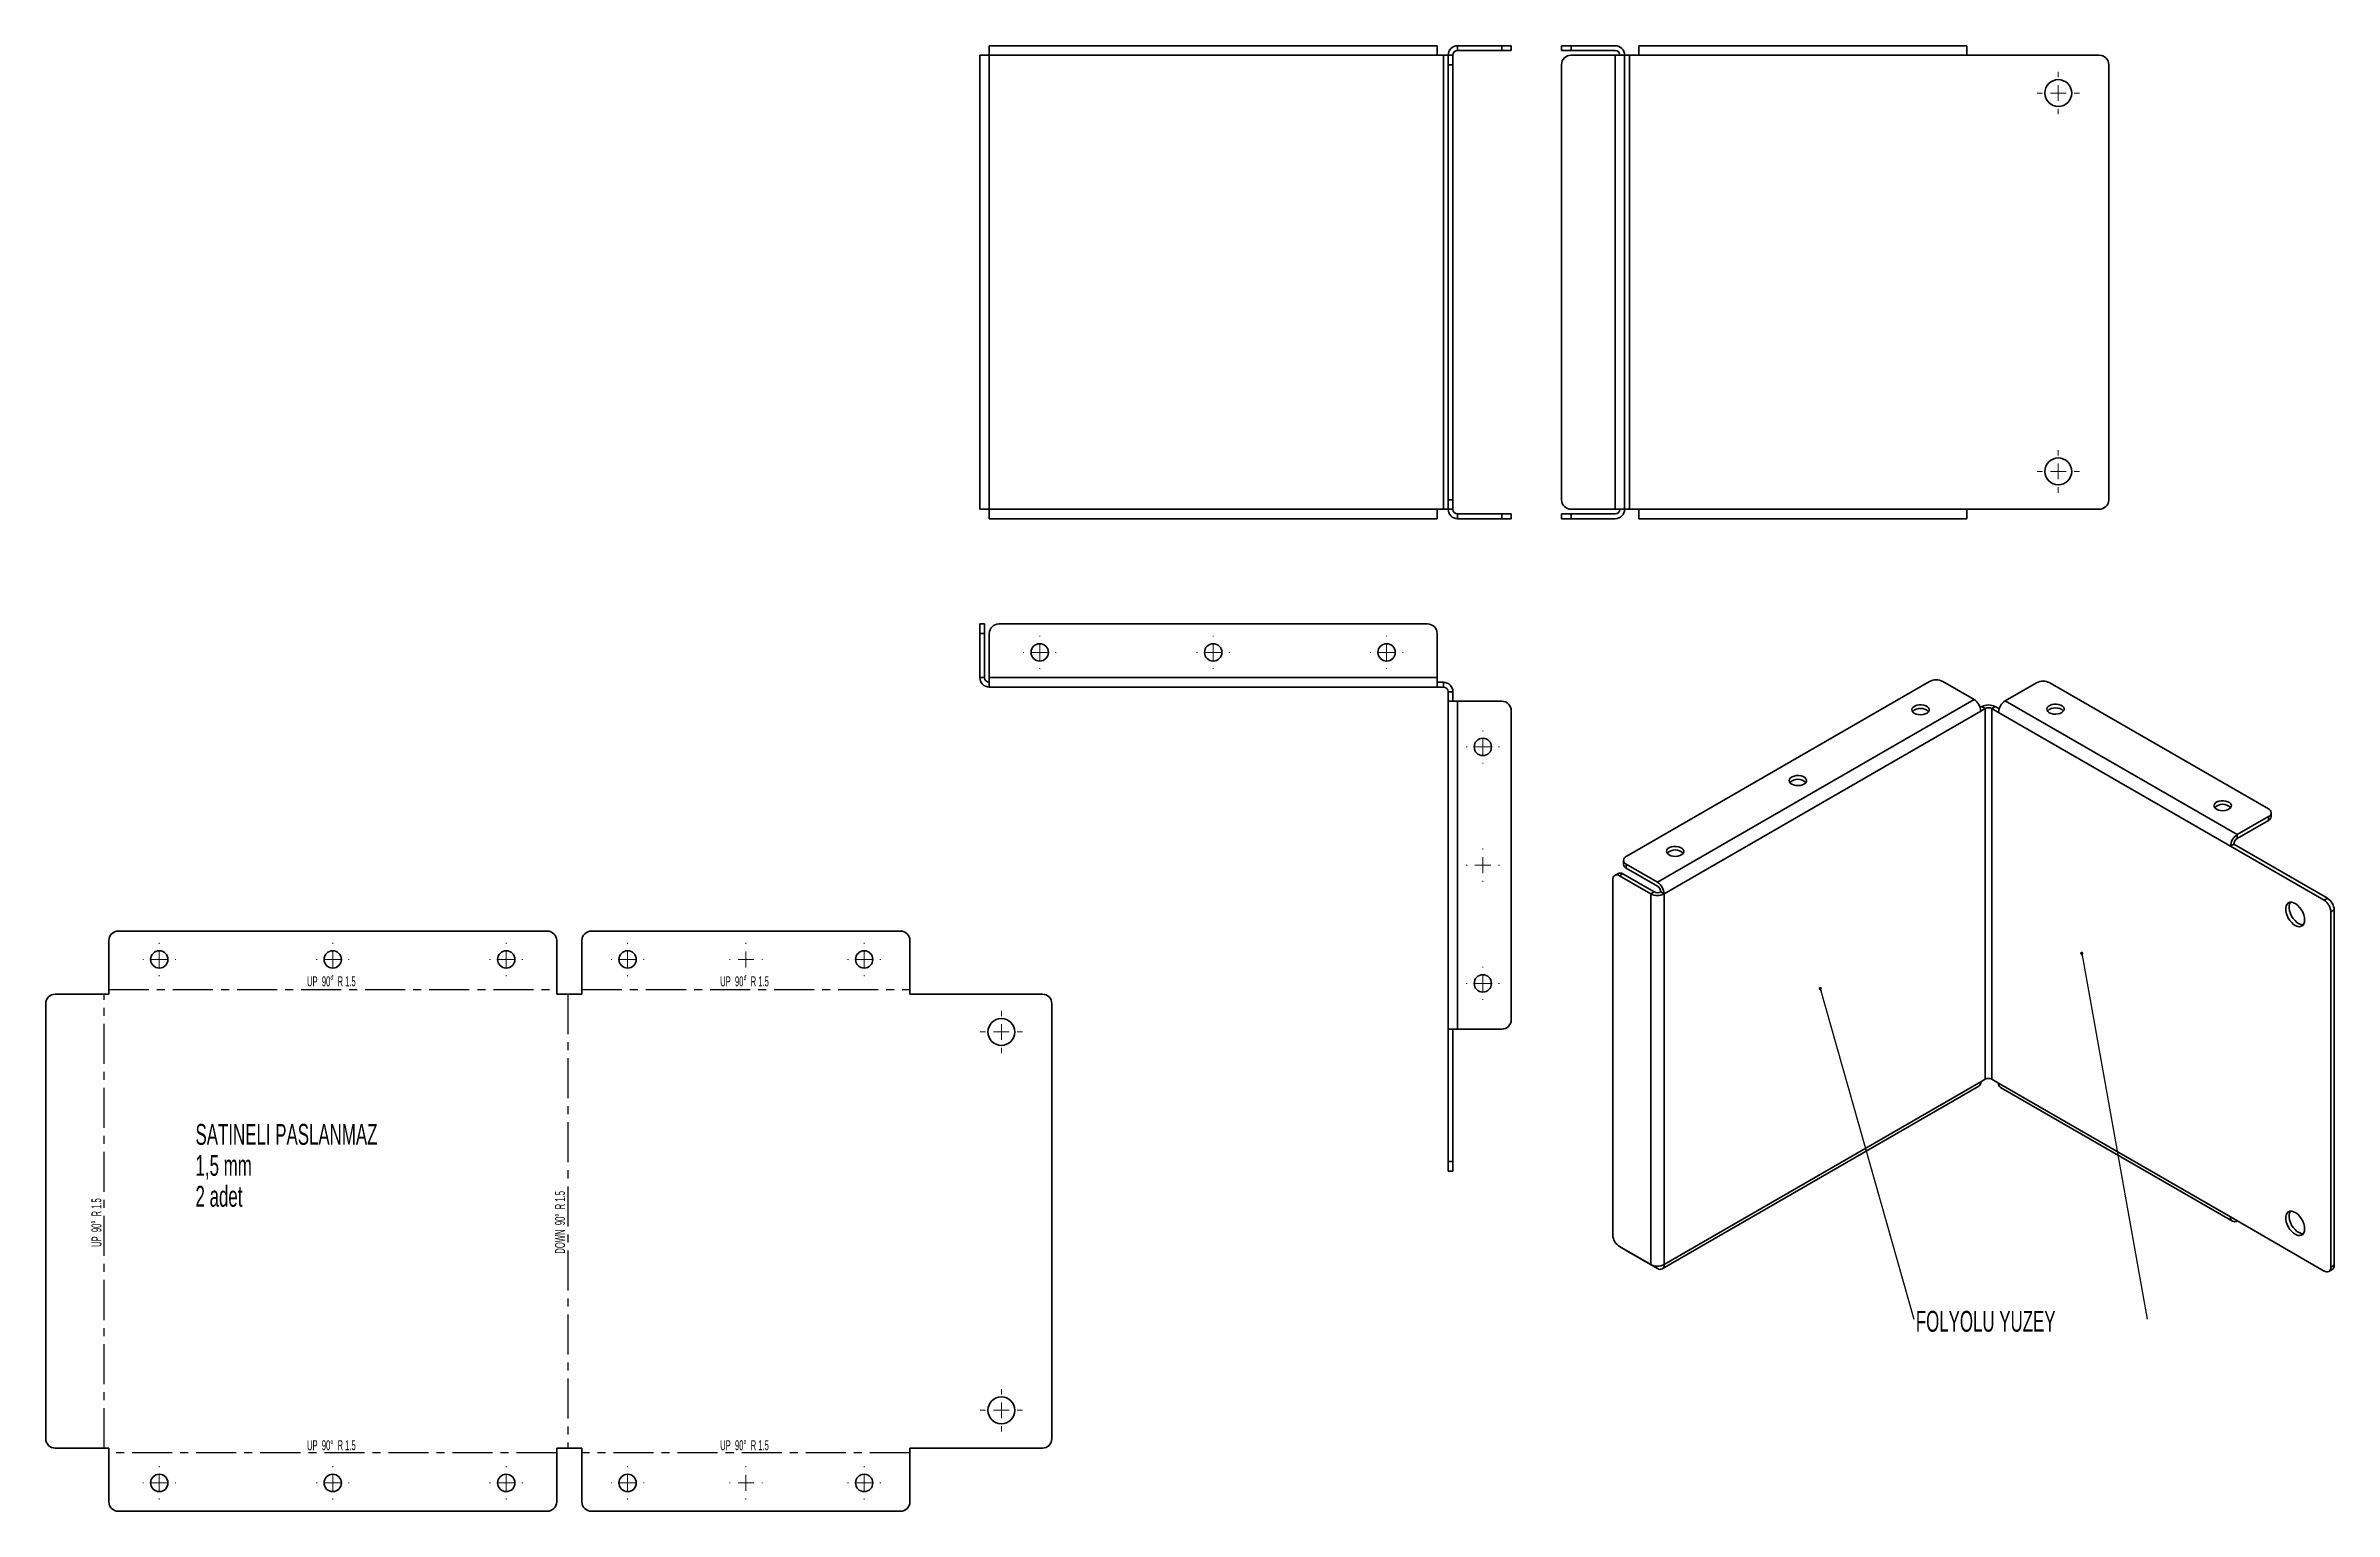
# Model space of a CAD drawing. Header units: millimetres. Extents: x 18 to 744, y -198 to 267.
import ezdxf

# ---------------------------------------------------------------- set-up
doc = ezdxf.new("R2010")
doc.units = ezdxf.units.MM
doc.linetypes.add('CENTERX2', pattern=[20.32, 12.7, -2.54, 2.54, -2.54])
doc.styles.add('SLDTEXTSTYLE0', font='TXT', dxfattribs={"width": 0.605})
doc.styles.add('SLDTEXTSTYLE1', font='TXT', dxfattribs={"width": 0.5675})
doc.styles.add('SLDTEXTSTYLE2', font='TXT', dxfattribs={"width": 0.572187})
doc.dimstyles.new('SLDDIMSTYLE0', dxfattribs={"dimtxt": 0.18, "dimasz": 1.016, "dimexe": 0, "dimexo": 0.0625, "dimgap": 0, "dimtad": 0, "dimtih": 1, "dimtoh": 1, "dimdec": 0, "dimrnd": 1e-09, "dimzin": 0, "dimdsep": 46, "dimtxsty": 'Standard', "dimblk1": 'DOT', "dimblk2": 'DOT', "dimsah": 1, "dimcen": 0.09, "dimadec": 0, "dimazin": 0, "dimtfac": 1.016, "dimtdec": 0, "dimtofl": 0, "dimtmove": 0, "dimatfit": 3, "dimldrblk": 'DOT', "dimfxl": 1, "dimfrac": 2, "dimtolj": 1, "dimtzin": 0, "dimarcsym": 0})

# ---------------------------------------------------------------- blocks, each defined once
blk = doc.blocks.new('SW_NOTE_0')
at = {"color": 0, "linetype": 'Continuous', "lineweight": 0, "attachment_point": 1, "style": 'SLDTEXTSTYLE0'}
for s, insert, char_height in [('SATINELI PASLANMAZ', (0, 8.53), 6.6146), ('1,5 mm', (0, -1.29), 6.615), ('2 adet', (0, -11.11), 6.615)]:
    blk.add_mtext(s, dxfattribs=dict(at, insert=insert, char_height=char_height))
blk = doc.blocks.new('SW_NOTE_0_1')
at = {"color": 0, "linetype": 'Continuous', "lineweight": 0, "insert": (0.62, 2.59), "char_height": 6.6146, "attachment_point": 1, "style": 'SLDTEXTSTYLE0'}
blk.add_mtext('FOLYOLU YUZEY', dxfattribs=at)
blk = doc.blocks.new('_Dot')
at = {"color": 0, "linetype": 'ByBlock', "lineweight": -2}
blk.add_line((-0.5, 0), (-1, 0), dxfattribs=at)
at = {"color": 0, "linetype": 'ByBlock', "const_width": 0.5}
blk.add_lwpolyline([(-0.25, 0, 1), (0.25, 0, 1)], format="xyb", close=True, dxfattribs=at)
blk = doc.blocks.new('SW_CENTERMARKSYMBOL_0')
at = {"color": 0, "linetype": 'Continuous', "lineweight": 18}
for p, q in [((-5, 0), (-6.75, 0)), ((0, 0), (-2.5, 0)), ((0, 5), (0, 6.75)), ((0, 0), (0, 2.5)), ((0, 0), (0, -2.5)), ((0, 0), (2.5, 0)), ((5, 0), (6.75, 0)), ((0, -5), (0, -6.75))]:
    blk.add_line(p, q, dxfattribs=at)
blk = doc.blocks.new('SW_CENTERMARKSYMBOL_1')
at = {"color": 0, "linetype": 'Continuous', "lineweight": 18}
for p, q in [((-5, 0), (-6.75, 0)), ((0, 0), (-2.5, 0)), ((0, 5), (0, 6.75)), ((0, 0), (0, 2.5)), ((0, 0), (0, -2.5)), ((0, 0), (2.5, 0)), ((5, 0), (6.75, 0)), ((0, -5), (0, -6.75))]:
    blk.add_line(p, q, dxfattribs=at)
blk = doc.blocks.new('SW_CENTERMARKSYMBOL_2')
at = {"color": 0, "linetype": 'Continuous', "lineweight": 18}
for p, q in [((-5, 0), (-5.25, 0)), ((0, 0), (-2.5, 0)), ((0, 5), (0, 5.25)), ((0, 0), (0, 2.5)), ((0, 0), (0, -2.5)), ((0, 0), (2.5, 0)), ((5, 0), (5.25, 0)), ((0, -5), (0, -5.25))]:
    blk.add_line(p, q, dxfattribs=at)
blk = doc.blocks.new('SW_CENTERMARKSYMBOL_3')
at = {"color": 0, "linetype": 'Continuous', "lineweight": 18}
for p, q in [((-5, 0), (-5.25, 0)), ((0, 0), (-2.5, 0)), ((0, 5), (0, 5.25)), ((0, 0), (0, 2.5)), ((0, 0), (0, -2.5)), ((0, 0), (2.5, 0)), ((5, 0), (5.25, 0)), ((0, -5), (0, -5.25))]:
    blk.add_line(p, q, dxfattribs=at)
blk = doc.blocks.new('SW_CENTERMARKSYMBOL_4')
at = {"color": 0, "linetype": 'Continuous', "lineweight": 18}
for p, q in [((-5, 0), (-5.25, 0)), ((0, 0), (-2.5, 0)), ((0, 5), (0, 5.25)), ((0, 0), (0, 2.5)), ((0, 0), (0, -2.5)), ((0, 0), (2.5, 0)), ((5, 0), (5.25, 0)), ((0, -5), (0, -5.25))]:
    blk.add_line(p, q, dxfattribs=at)
blk = doc.blocks.new('SW_CENTERMARKSYMBOL_5')
at = {"color": 0, "linetype": 'Continuous', "lineweight": 18}
for p, q in [((-5, 0), (-5.25, 0)), ((0, 0), (-2.5, 0)), ((0, 5), (0, 5.25)), ((0, 0), (0, 2.5)), ((0, 0), (0, -2.5)), ((0, 0), (2.5, 0)), ((5, 0), (5.25, 0)), ((0, -5), (0, -5.25))]:
    blk.add_line(p, q, dxfattribs=at)
blk = doc.blocks.new('SW_CENTERMARKSYMBOL_6')
at = {"color": 0, "linetype": 'Continuous', "lineweight": 18}
for p, q in [((-5, 0), (-5.25, 0)), ((0, 0), (-2.5, 0)), ((0, 5), (0, 5.25)), ((0, 0), (0, 2.5)), ((0, 0), (0, -2.5)), ((0, 0), (2.5, 0)), ((5, 0), (5.25, 0)), ((0, -5), (0, -5.25))]:
    blk.add_line(p, q, dxfattribs=at)
blk = doc.blocks.new('SW_CENTERMARKSYMBOL_7')
at = {"color": 0, "linetype": 'Continuous', "lineweight": 18}
for p, q in [((-5, 0), (-5.25, 0)), ((0, 0), (-2.5, 0)), ((0, 5), (0, 5.25)), ((0, 0), (0, 2.5)), ((0, 0), (0, -2.5)), ((0, 0), (2.5, 0)), ((5, 0), (5.25, 0)), ((0, -5), (0, -5.25))]:
    blk.add_line(p, q, dxfattribs=at)
blk = doc.blocks.new('SW_CENTERMARKSYMBOL_8')
at = {"color": 0, "linetype": 'Continuous', "lineweight": 18}
for p, q in [((-5, 0), (-6.75, 0)), ((0, 0), (-2.5, 0)), ((0, 5), (0, 6.75)), ((0, 0), (0, 2.5)), ((0, 0), (0, -2.5)), ((0, 0), (2.5, 0)), ((5, 0), (6.75, 0)), ((0, -5), (0, -6.75))]:
    blk.add_line(p, q, dxfattribs=at)
blk = doc.blocks.new('SW_CENTERMARKSYMBOL_9')
at = {"color": 0, "linetype": 'Continuous', "lineweight": 18}
for p, q in [((-5, 0), (-6.75, 0)), ((0, 0), (-2.5, 0)), ((0, 5), (0, 6.75)), ((0, 0), (0, 2.5)), ((0, 0), (0, -2.5)), ((0, 0), (2.5, 0)), ((5, 0), (6.75, 0)), ((0, -5), (0, -6.75))]:
    blk.add_line(p, q, dxfattribs=at)
blk = doc.blocks.new('SW_CENTERMARKSYMBOL_10')
at = {"color": 0, "linetype": 'Continuous', "lineweight": 18}
for p, q in [((-5, 0), (-5.25, 0)), ((0, 0), (-2.5, 0)), ((0, 5), (0, 5.25)), ((0, 0), (0, 2.5)), ((0, 0), (0, -2.5)), ((0, 0), (2.5, 0)), ((5, 0), (5.25, 0)), ((0, -5), (0, -5.25))]:
    blk.add_line(p, q, dxfattribs=at)
blk = doc.blocks.new('SW_CENTERMARKSYMBOL_11')
at = {"color": 0, "linetype": 'Continuous', "lineweight": 18}
for p, q in [((-5, 0), (-5.25, 0)), ((0, 0), (-2.5, 0)), ((0, 5), (0, 5.25)), ((0, 0), (0, 2.5)), ((0, 0), (0, -2.5)), ((0, 0), (2.5, 0)), ((5, 0), (5.25, 0)), ((0, -5), (0, -5.25))]:
    blk.add_line(p, q, dxfattribs=at)
blk = doc.blocks.new('SW_CENTERMARKSYMBOL_12')
at = {"color": 0, "linetype": 'Continuous', "lineweight": 18}
for p, q in [((-5, 0), (-5.25, 0)), ((0, 0), (-2.5, 0)), ((0, 5), (0, 5.25)), ((0, 0), (0, 2.5)), ((0, 0), (0, -2.5)), ((0, 0), (2.5, 0)), ((5, 0), (5.25, 0)), ((0, -5), (0, -5.25))]:
    blk.add_line(p, q, dxfattribs=at)
blk = doc.blocks.new('SW_CENTERMARKSYMBOL_13')
at = {"color": 0, "linetype": 'Continuous', "lineweight": 18}
for p, q in [((-5, 0), (-5.25, 0)), ((0, 0), (-2.5, 0)), ((0, 5), (0, 5.25)), ((0, 0), (0, 2.5)), ((0, 0), (0, -2.5)), ((0, 0), (2.5, 0)), ((5, 0), (5.25, 0)), ((0, -5), (0, -5.25))]:
    blk.add_line(p, q, dxfattribs=at)
blk = doc.blocks.new('SW_CENTERMARKSYMBOL_14')
at = {"color": 0, "linetype": 'Continuous', "lineweight": 18}
for p, q in [((-5, 0), (-5.25, 0)), ((0, 0), (-2.5, 0)), ((0, 5), (0, 5.25)), ((0, 0), (0, 2.5)), ((0, 0), (0, -2.5)), ((0, 0), (2.5, 0)), ((5, 0), (5.25, 0)), ((0, -5), (0, -5.25))]:
    blk.add_line(p, q, dxfattribs=at)
blk = doc.blocks.new('SW_CENTERMARKSYMBOL_15')
at = {"color": 0, "linetype": 'Continuous', "lineweight": 18}
for p, q in [((-5, 0), (-5.25, 0)), ((0, 0), (-2.5, 0)), ((0, 5), (0, 5.25)), ((0, 0), (0, 2.5)), ((0, 0), (0, -2.5)), ((0, 0), (2.5, 0)), ((5, 0), (5.25, 0)), ((0, -5), (0, -5.25))]:
    blk.add_line(p, q, dxfattribs=at)
blk = doc.blocks.new('SW_CENTERMARKSYMBOL_16')
at = {"color": 0, "linetype": 'Continuous', "lineweight": 18}
for p, q in [((-5, 0), (-5.25, 0)), ((0, 0), (-2.5, 0)), ((0, 5), (0, 5.25)), ((0, 0), (0, 2.5)), ((0, 0), (0, -2.5)), ((0, 0), (2.5, 0)), ((5, 0), (5.25, 0)), ((0, -5), (0, -5.25))]:
    blk.add_line(p, q, dxfattribs=at)
blk = doc.blocks.new('SW_CENTERMARKSYMBOL_17')
at = {"color": 0, "linetype": 'Continuous', "lineweight": 18}
for p, q in [((-5, 0), (-5.25, 0)), ((0, 0), (-2.5, 0)), ((0, 5), (0, 5.25)), ((0, 0), (0, 2.5)), ((0, 0), (0, -2.5)), ((0, 0), (2.5, 0)), ((5, 0), (5.25, 0)), ((0, -5), (0, -5.25))]:
    blk.add_line(p, q, dxfattribs=at)
blk = doc.blocks.new('SW_CENTERMARKSYMBOL_18')
at = {"color": 0, "linetype": 'Continuous', "lineweight": 18}
for p, q in [((-5, 0), (-5.25, 0)), ((0, 0), (-2.5, 0)), ((0, 5), (0, 5.25)), ((0, 0), (0, 2.5)), ((0, 0), (0, -2.5)), ((0, 0), (2.5, 0)), ((5, 0), (5.25, 0)), ((0, -5), (0, -5.25))]:
    blk.add_line(p, q, dxfattribs=at)
blk = doc.blocks.new('SW_CENTERMARKSYMBOL_19')
at = {"color": 0, "linetype": 'Continuous', "lineweight": 18}
for p, q in [((-5, 0), (-5.25, 0)), ((0, 0), (-2.5, 0)), ((0, 5), (0, 5.25)), ((0, 0), (0, 2.5)), ((0, 0), (0, -2.5)), ((0, 0), (2.5, 0)), ((5, 0), (5.25, 0)), ((0, -5), (0, -5.25))]:
    blk.add_line(p, q, dxfattribs=at)
blk = doc.blocks.new('SW_CENTERMARKSYMBOL_20')
at = {"color": 0, "linetype": 'Continuous', "lineweight": 18}
for p, q in [((-5, 0), (-5.25, 0)), ((0, 0), (-2.5, 0)), ((0, 5), (0, 5.25)), ((0, 0), (0, 2.5)), ((0, 0), (0, -2.5)), ((0, 0), (2.5, 0)), ((5, 0), (5.25, 0)), ((0, -5), (0, -5.25))]:
    blk.add_line(p, q, dxfattribs=at)
blk = doc.blocks.new('SW_CENTERMARKSYMBOL_21')
at = {"color": 0, "linetype": 'Continuous', "lineweight": 18}
for p, q in [((-5, 0), (-5.25, 0)), ((0, 0), (-2.5, 0)), ((0, 5), (0, 5.25)), ((0, 0), (0, 2.5)), ((0, 0), (0, -2.5)), ((0, 0), (2.5, 0)), ((5, 0), (5.25, 0)), ((0, -5), (0, -5.25))]:
    blk.add_line(p, q, dxfattribs=at)

msp = doc.modelspace()

# ---------------------------------------------------------------- linework, layer by layer
at = {"color": 7, "linetype": 'Continuous', "lineweight": 35}
for p, q in [((314.43, 120.08), (314.43, 264.08)), ((314.43, 264.08), (317.43, 264.08)), ((317.43, 264.08), (317.43, 267.08)), ((459.43, 267.08), (317.43, 267.08)), ((459.43, 264.08), (317.43, 264.08)), ((317.43, 264.08), (317.43, 120.08)), ((459.43, 264.08), (459.43, 267.08)), ((461.43, 264.08), (459.43, 264.08)), ((461.43, 264.08), (461.43, 120.08)), ((462.93, 264.08), (461.43, 264.08)), ((462.93, 261.08), (462.93, 264.08)), ((462.93, 264.08), (464.43, 264.08)), ((464.43, 264.08), (464.43, 261.08)), ((465.93, 265.58), (465.93, 267.08)), ((479.93, 267.08), (465.93, 267.08)), ((479.93, 265.58), (465.93, 265.58)), ((479.93, 265.58), (479.93, 267.08)), ((479.93, 267.08), (482.93, 267.08)), ((482.93, 265.58), (479.93, 265.58)), ((482.93, 267.08), (482.93, 265.58)), ((498.9, 265.58), (498.9, 267.08)), ((498.9, 267.08), (501.9, 267.08)), ((501.9, 265.58), (498.9, 265.58)), ((501.9, 267.08), (501.9, 265.58)), ((515.9, 267.08), (501.9, 267.08)), ((501.9, 265.58), (515.9, 265.58)), ((501.9, 264.08), (515.9, 264.08)), ((515.9, 120.08), (515.9, 264.08)), ((515.9, 264.08), (518.9, 264.08)), ((518.9, 264.08), (518.9, 120.08)), ((520.4, 264.08), (518.9, 264.08)), ((520.4, 120.08), (520.4, 264.08)), ((520.4, 264.08), (523.4, 264.08)), ((523.4, 267.08), (627.4, 267.08)), ((523.4, 264.08), (523.4, 267.08)), ((627.4, 264.08), (523.4, 264.08)), ((627.4, 267.08), (627.4, 264.08)), ((627.4, 264.08), (669.4, 264.08)), ((464.43, 261.08), (462.93, 261.08)), ((462.93, 261.08), (462.93, 123.08)), ((464.43, 261.08), (464.43, 123.08)), ((498.9, 123.08), (498.9, 261.08)), ((672.4, 261.08), (672.4, 123.08)), ((317.43, 120.08), (314.43, 120.08)), ((317.43, 117.08), (317.43, 120.08)), ((459.43, 120.08), (317.43, 120.08)), ((459.43, 117.08), (317.43, 117.08)), ((459.43, 117.08), (459.43, 120.08)), ((461.43, 120.08), (459.43, 120.08)), ((461.43, 120.08), (462.93, 120.08)), ((462.93, 120.08), (462.93, 123.08)), ((462.93, 123.08), (464.43, 123.08)), ((464.43, 120.08), (462.93, 120.08)), ((464.43, 123.08), (464.43, 120.08)), ((465.93, 118.58), (465.93, 117.08)), ((465.93, 118.58), (479.93, 118.58)), ((465.93, 117.08), (479.93, 117.08)), ((479.93, 117.08), (479.93, 118.58)), ((479.93, 118.58), (482.93, 118.58)), ((482.93, 117.08), (479.93, 117.08)), ((482.93, 118.58), (482.93, 117.08)), ((498.9, 117.08), (498.9, 118.58)), ((498.9, 118.58), (501.9, 118.58)), ((501.9, 117.08), (498.9, 117.08)), ((515.9, 120.08), (501.9, 120.08)), ((501.9, 118.58), (501.9, 117.08)), ((515.9, 118.58), (501.9, 118.58)), ((501.9, 117.08), (515.9, 117.08)), ((518.9, 120.08), (515.9, 120.08)), ((518.9, 120.08), (520.4, 120.08)), ((523.4, 120.08), (520.4, 120.08)), ((523.4, 120.08), (627.4, 120.08)), ((523.4, 117.08), (523.4, 120.08)), ((523.4, 117.08), (627.4, 117.08)), ((627.4, 120.08), (627.4, 117.08)), ((669.4, 120.08), (627.4, 120.08)), ((314.43, 83.68), (315.93, 83.68)), ((314.43, 80.68), (314.43, 83.68)), ((315.93, 80.68), (314.43, 80.68)), ((314.43, 80.68), (314.43, 66.68)), ((315.93, 83.68), (315.93, 80.68)), ((315.93, 80.68), (315.93, 66.68)), ((317.43, 66.68), (317.43, 80.68)), ((456.43, 83.68), (320.43, 83.68)), ((459.43, 66.68), (459.43, 80.68)), ((315.93, 66.68), (314.43, 66.68)), ((459.43, 66.68), (317.43, 66.68)), ((317.43, 63.68), (317.43, 66.68)), ((459.43, 63.68), (459.43, 66.68)), ((615.55, 65.45), (519.38, 9.93)), ((629.69, 59.73), (619.79, 65.45)), ((459.43, 63.68), (317.43, 63.68)), ((461.43, 65.18), (459.43, 65.18)), ((461.43, 63.68), (459.43, 63.68)), ((461.43, 63.68), (461.43, 65.18)), ((462.93, 62.18), (462.93, 59.18)), ((462.93, 62.18), (464.43, 62.18)), ((462.93, -44.82), (462.93, 59.18)), ((462.93, 59.18), (465.93, 59.18)), ((464.43, 62.18), (464.43, 59.18)), ((465.93, 59.18), (465.93, -44.82)), ((465.93, 59.18), (479.93, 59.18)), ((629.69, 59.73), (529.28, 1.77)), ((639.59, 59.32), (649.49, 65.04)), ((639.59, 59.32), (713.13, 16.87)), ((653.73, 65.04), (723.03, 25.04)), ((482.93, 56.18), (482.93, -41.82)), ((631.81, 56.06), (531.4, -1.91)), ((632.16, 57.49), (631.62, 57.18)), ((633.22, 56.88), (631.81, 56.06)), ((633.22, 56.88), (632.16, 57.49)), ((633.22, 56.88), (633.22, -60.71)), ((635.34, 56.88), (636.4, 57.49)), ((635.34, -60.71), (635.34, 56.88)), ((635.34, 56.88), (637.47, 55.65)), ((636.4, 57.49), (637.65, 56.77)), ((711, 13.2), (637.47, 55.65)), ((723.03, 22.59), (713.13, 16.87)), ((723.03, 21.36), (723.03, 22.59)), ((723.9, 22.59), (723.9, 23.81)), ((723.03, 21.36), (713.13, 15.65)), ((713.13, 15.65), (713.13, 16.87)), ((518.5, 8.71), (518.5, 7.48)), ((519.38, 7.48), (519.38, 6.26)), ((529.28, 1.77), (519.38, 7.48)), ((712.07, 13.81), (711, 13.2)), ((711, 13.2), (740.7, -3.95)), ((712.07, 13.81), (741.76, -3.33)), ((515.14, -110.1), (515.14, 2.58)), ((516.82, 4.57), (515.76, 3.96)), ((518.32, 4.42), (517.26, 3.81)), ((517.26, 3.81), (527.16, -1.91)), ((518.32, 4.42), (528.22, -1.29)), ((519.38, 6.26), (529.28, 0.54)), ((528.22, -1.29), (527.16, -1.91)), ((527.16, -119.49), (527.16, -1.91)), ((530.34, -1.29), (531.4, -1.91)), ((531.4, -1.91), (531.4, -119.49)), ((740.7, -3.95), (741.76, -3.33)), ((743.88, -7.01), (742.82, -7.62)), ((743.88, -7.01), (743.88, -119.69)), ((177.26, -13.72), (41.26, -13.72)), ((289.26, -13.72), (191.26, -13.72)), ((742.82, -7.62), (742.82, -120.3)), ((38.26, -16.72), (38.26, -33.72)), ((180.26, -33.72), (180.26, -16.72)), ((188.26, -16.72), (188.26, -33.72)), ((292.26, -33.72), (292.26, -16.72)), ((38.26, -33.72), (21.26, -33.72)), ((188.26, -33.72), (180.26, -33.72)), ((334.26, -33.72), (292.26, -33.72)), ((18.26, -36.72), (18.26, -174.72)), ((337.26, -174.72), (337.26, -36.72)), ((465.93, -44.82), (462.93, -44.82)), ((462.93, -44.82), (462.93, -86.82)), ((464.43, -44.82), (464.43, -86.82)), ((479.93, -44.82), (465.93, -44.82)), ((530.78, -120.86), (631.19, -62.9)), ((631.81, -61.52), (531.4, -119.49)), ((633.22, -60.71), (631.81, -61.52)), ((637.47, -61.93), (635.34, -60.71)), ((637.47, -61.93), (711, -104.38)), ((638.09, -63.3), (711.63, -105.76)), ((462.93, -86.82), (464.43, -86.82)), ((462.93, -89.82), (462.93, -86.82)), ((464.43, -86.82), (464.43, -89.82)), ((464.43, -89.82), (462.93, -89.82)), ((740.7, -121.53), (711, -104.38)), ((713.13, -105.61), (713.13, -105.61)), ((713.13, -105.61), (713.13, -105.61)), ((527.16, -119.49), (517.26, -113.77)), ((519.38, -115), (529.28, -120.71)), ((519.38, -115), (519.38, -115)), ((742.2, -121.68), (743.26, -121.07)), ((742.82, -120.3), (743.88, -119.69)), ((21.26, -177.72), (38.26, -177.72)), ((38.26, -177.72), (38.26, -194.73)), ((180.26, -177.72), (188.26, -177.72)), ((180.26, -194.73), (180.26, -177.72)), ((188.26, -177.72), (188.26, -194.73)), ((292.26, -194.73), (292.26, -177.72)), ((292.26, -177.72), (334.26, -177.72)), ((177.26, -197.73), (41.26, -197.73)), ((191.26, -197.73), (289.26, -197.73))]:
    msp.add_line(p, q, dxfattribs=at)
at = {"color": 7, "linetype": 'CENTERX2'}
for p, q in [((36.76, -177.72), (36.76, -33.72)), ((38.26, -32.22), (180.26, -32.22)), ((183.76, -33.72), (183.76, -177.72)), ((188.26, -32.22), (292.26, -32.22)), ((180.26, -179.22), (38.26, -179.22)), ((292.26, -179.22), (188.26, -179.22))]:
    msp.add_line(p, q, dxfattribs=at)
at = {"color": 7, "linetype": 'Continuous', "lineweight": 35, "flags": 128}
for points in [[(653.55, 55.55), (654.15, 55.29), (654.85, 55.13), (655.59, 55.08), (656.33, 55.16), (657, 55.34), (657.57, 55.63), (657.98, 55.99), (658.21, 56.4), (658.23, 56.83), (658.05, 57.25), (657.69, 57.63), (657.16, 57.94), (656.51, 58.15), (655.78, 58.25), (655.03, 58.24), (654.32, 58.11), (653.69, 57.87), (653.2, 57.54), (652.88, 57.15), (652.75, 56.73), (652.82, 56.3), (653.1, 55.89), (653.55, 55.55)], [(610.77, 55.34), (611.37, 55.08), (612.07, 54.93), (612.81, 54.88), (613.55, 54.95), (614.22, 55.14), (614.79, 55.42), (615.2, 55.79), (615.43, 56.2), (615.45, 56.63), (615.27, 57.05), (614.91, 57.43), (614.38, 57.73), (613.73, 57.94), (613, 58.05), (612.25, 58.03), (611.54, 57.9), (610.91, 57.66), (610.42, 57.34), (610.1, 56.95), (609.97, 56.52), (610.04, 56.09), (610.32, 55.69), (610.77, 55.34)], [(571.88, 32.89), (572.48, 32.63), (573.17, 32.47), (573.92, 32.43), (574.66, 32.5), (575.33, 32.69), (575.9, 32.97), (576.31, 33.33), (576.54, 33.75), (576.56, 34.18), (576.38, 34.6), (576.02, 34.98), (575.49, 35.28), (574.83, 35.49), (574.11, 35.6), (573.36, 35.58), (572.64, 35.45), (572.02, 35.21), (571.53, 34.89), (571.2, 34.5), (571.08, 34.07), (571.15, 33.64), (571.43, 33.24), (571.88, 32.89)], [(706.59, 24.93), (707.18, 24.67), (707.88, 24.51), (708.62, 24.47), (709.36, 24.54), (710.04, 24.73), (710.6, 25.01), (711.01, 25.37), (711.24, 25.79), (711.27, 26.22), (711.09, 26.64), (710.72, 27.02), (710.19, 27.32), (709.54, 27.53), (708.81, 27.64), (708.06, 27.62), (707.35, 27.49), (706.72, 27.25), (706.23, 26.93), (705.91, 26.54), (705.78, 26.11), (705.86, 25.68), (706.13, 25.28), (706.59, 24.93)], [(532.99, 10.44), (533.59, 10.18), (534.28, 10.02), (535.03, 9.98), (535.77, 10.05), (536.44, 10.24), (537.01, 10.52), (537.42, 10.88), (537.64, 11.3), (537.67, 11.73), (537.49, 12.15), (537.13, 12.52), (536.6, 12.83), (535.94, 13.04), (535.22, 13.14), (534.47, 13.13), (533.75, 13), (533.13, 12.76), (532.64, 12.44), (532.31, 12.05), (532.19, 11.62), (532.26, 11.19), (532.54, 10.79), (532.99, 10.44)], [(734.52, -10.17), (734.45, -9.39), (734.24, -8.56), (733.9, -7.72), (733.46, -6.92), (732.92, -6.19), (732.31, -5.56), (731.67, -5.07), (731.02, -4.73), (730.4, -4.57), (729.82, -4.59), (729.33, -4.79), (728.94, -5.16), (728.66, -5.69), (728.52, -6.34), (728.52, -7.09), (728.66, -7.9), (728.94, -8.74), (729.33, -9.57), (729.82, -10.34), (730.4, -11.02), (731.02, -11.58), (731.67, -12), (732.31, -12.25), (732.92, -12.32), (733.46, -12.21), (733.9, -11.92), (734.24, -11.47), (734.45, -10.88), (734.52, -10.17)], [(729.98, -4.57), (729.72, -5.07), (729.58, -5.73), (729.58, -6.48), (729.72, -7.29), (730, -8.13), (730.39, -8.95), (730.88, -9.73), (731.46, -10.41), (732.09, -10.97), (732.73, -11.39), (733.38, -11.63), (733.98, -11.71), (734.1, -11.7)], [(734.52, -108.16), (734.45, -107.37), (734.24, -106.54), (733.9, -105.7), (733.46, -104.9), (732.92, -104.17), (732.31, -103.54), (731.67, -103.05), (731.02, -102.72), (730.4, -102.56), (729.82, -102.58), (729.33, -102.78), (728.94, -103.15), (728.66, -103.67), (728.52, -104.32), (728.52, -105.07), (728.66, -105.89), (728.94, -106.73), (729.33, -107.55), (729.82, -108.32), (730.4, -109.01), (731.02, -109.57), (731.67, -109.98), (732.31, -110.23), (732.92, -110.3), (733.46, -110.19), (733.9, -109.91), (734.24, -109.46), (734.45, -108.86), (734.52, -108.16)], [(729.98, -102.55), (729.72, -103.06), (729.58, -103.71), (729.58, -104.46), (729.72, -105.28), (730, -106.11), (730.39, -106.94), (730.88, -107.71), (731.46, -108.39), (732.09, -108.96), (732.73, -109.37), (733.38, -109.62), (733.98, -109.69), (734.1, -109.68)]]:
    msp.add_lwpolyline(points, dxfattribs=at)
at = {"color": 7, "linetype": 'Continuous', "lineweight": 35}
for centre, radius in [((656.4, 252.08), 4.25), ((656.4, 132.08), 4.25), ((333.43, 74.68), 2.75), ((388.43, 74.68), 2.75), ((443.43, 74.68), 2.75), ((473.93, 44.68), 2.75), ((54.26, -22.72), 2.75), ((109.26, -22.72), 2.75), ((164.26, -22.72), 2.75), ((202.76, -22.72), 2.75), ((277.76, -22.72), 2.75), ((473.93, -30.32), 2.75), ((321.26, -45.72), 4.25), ((321.26, -165.72), 4.25), ((54.26, -188.73), 2.75), ((109.26, -188.73), 2.75), ((164.26, -188.73), 2.75), ((202.76, -188.73), 2.75), ((277.76, -188.73), 2.75)]:
    msp.add_circle(centre, radius, dxfattribs=at)
for centre, radius, start, end in [((465.93, 264.08), 3, 90, 180), ((465.93, 264.08), 1.5, 90, 180), ((501.9, 261.08), 3, 90, 180), ((515.9, 264.08), 3, 0, 90), ((515.9, 264.08), 1.5, 0, 90), ((669.4, 261.08), 3, 0, 90), ((465.93, 120.08), 3, 180, 270), ((465.93, 120.08), 1.5, 180, 270), ((501.9, 123.08), 3, 180, 270), ((515.9, 120.08), 1.5, 270, 0), ((515.9, 120.08), 3, 270, 0), ((669.4, 123.08), 3, 270, 0), ((320.43, 80.68), 3, 90, 180), ((456.43, 80.68), 3, 0, 90), ((317.43, 66.68), 3, 180, 270), ((317.43, 66.68), 1.5, 180, 270), ((617.67, 61.35), 4.61, 62.60967, 117.39033), ((651.61, 60.95), 4.61, 62.60967, 117.39033), ((461.43, 62.18), 3, 0, 90), ((461.43, 62.18), 1.5, 0, 90), ((479.93, 56.18), 3, 0, 90), ((627.2, 55.85), 4.61, 2.60548, 57.39452), ((642.07, 55.44), 4.61, 122.60548, 177.39452), ((612.72, 53.29), 3.61, 45.33993, 134.66007), ((634.28, 53.39), 4.61, 62.60967, 117.39033), ((634.28, 54.83), 2.31, 62.60967, 117.39033), ((655.5, 53.49), 3.61, 45.33993, 134.66007), ((573.83, 30.84), 3.61, 45.33993, 134.66007), ((708.53, 22.88), 3.61, 45.33993, 134.66007), ((722.56, 23.81), 1.31, 290.78342, 69.21658), ((722.4, 22.74), 1.51, 294.37466, 354.3052), ((715.61, 12.99), 4.61, 122.60548, 177.39452), ((714.37, 13.7), 2.31, 122.60548, 177.39452), ((520, 7.63), 1.51, 185.6948, 245.62534), ((519.84, 8.71), 1.31, 110.78342, 249.21658), ((534.93, 8.39), 3.61, 45.33993, 134.66007), ((516.43, 2.79), 1.31, 50.79671, 189.21404), ((517.44, 3.19), 1.51, 54.38242, 114.30712), ((526.79, -2.12), 4.61, 2.60548, 57.39452), ((528.04, -1.4), 2.31, 2.60548, 57.39452), ((529.28, 2.19), 4.61, 242.60967, 297.39033), ((529.28, 0.75), 2.31, 242.60967, 297.39033), ((738.22, -7.83), 4.61, 2.60548, 57.39452), ((739.28, -7.22), 4.61, 2.60548, 57.39452), ((41.26, -16.72), 3, 90, 180), ((177.26, -16.72), 3, 0, 90), ((191.26, -16.72), 3, 90, 180), ((289.26, -16.72), 3, 0, 90), ((21.26, -36.72), 3, 90, 180), ((334.26, -36.72), 3, 0, 90), ((479.93, -41.82), 3, 270, 0), ((630.34, -61.69), 1.48, 305.01333, 6.29885), ((634.28, -62.75), 2.31, 62.60967, 117.39033), ((638.94, -62.09), 1.48, 173.70115, 234.98667), ((712.3, -104.59), 1.31, 170.78596, 309.20329), ((519.74, -109.89), 4.61, 182.60548, 237.39452), ((529.28, -115.39), 4.61, 242.60967, 297.39033), ((530.11, -119.7), 1.31, 230.79671, 9.21404), ((741.53, -120.51), 1.31, 230.79671, 9.21404), ((742.46, -119.87), 1.44, 304.05635, 7.25583), ((21.26, -174.72), 3, 180, 270), ((334.26, -174.72), 3, 270, 0), ((41.26, -194.73), 3, 180, 270), ((177.26, -194.73), 3, 270, 0), ((191.26, -194.73), 3, 180, 270), ((289.26, -194.73), 3, 270, 0)]:
    msp.add_arc(centre, radius, start, end, dxfattribs=at)

# ---------------------------------------------------------------- block references
at = {"color": 7, "linetype": 'Continuous', "lineweight": 18}
for name, p in [('SW_CENTERMARKSYMBOL_1', (656.4, 252.08)), ('SW_CENTERMARKSYMBOL_0', (656.4, 132.08)), ('SW_CENTERMARKSYMBOL_7', (333.43, 74.68)), ('SW_CENTERMARKSYMBOL_6', (388.43, 74.68)), ('SW_CENTERMARKSYMBOL_5', (443.43, 74.68)), ('SW_CENTERMARKSYMBOL_4', (473.93, 44.68)), ('SW_CENTERMARKSYMBOL_2', (473.93, 7.18)), ('SW_CENTERMARKSYMBOL_18', (54.26, -22.72)), ('SW_CENTERMARKSYMBOL_17', (109.26, -22.72)), ('SW_CENTERMARKSYMBOL_16', (164.26, -22.72)), ('SW_CENTERMARKSYMBOL_12', (202.76, -22.72)), ('SW_CENTERMARKSYMBOL_10', (240.26, -22.72)), ('SW_CENTERMARKSYMBOL_11', (277.76, -22.72)), ('SW_CENTERMARKSYMBOL_3', (473.93, -30.32)), ('SW_CENTERMARKSYMBOL_8', (321.26, -45.72)), ('SW_CENTERMARKSYMBOL_9', (321.26, -165.72)), ('SW_CENTERMARKSYMBOL_21', (54.26, -188.73)), ('SW_CENTERMARKSYMBOL_20', (109.26, -188.73)), ('SW_CENTERMARKSYMBOL_19', (164.26, -188.73)), ('SW_CENTERMARKSYMBOL_15', (202.76, -188.73)), ('SW_CENTERMARKSYMBOL_13', (240.26, -188.73)), ('SW_CENTERMARKSYMBOL_14', (277.76, -188.73))]:
    msp.add_blockref(name, p, dxfattribs=at)
at = {"color": 7, "linetype": 'Continuous', "lineweight": 0}
for name, p in [('SW_NOTE_0', (65.74, -83.42)), ('SW_NOTE_0_1', (610.6, -136.76))]:
    msp.add_blockref(name, p, dxfattribs=at)

# ---------------------------------------------------------------- texts
at = {"color": 7, "linetype": 'Continuous', "lineweight": 0, "char_height": 3.175, "attachment_point": 2, "style": 'SLDTEXTSTYLE1'}
for insert in [(108.82, -28.07), (239.82, -28.07), (108.82, -175.2), (239.82, -175.2)]:
    msp.add_mtext('UP  90°  R 1.5', dxfattribs=dict(at, insert=insert))
at = {"color": 7, "linetype": 'Continuous', "lineweight": 0, "char_height": 3.175, "attachment_point": 2, "rotation": 90}
for s, insert, style in [('UP  90°  R 1.5', (32.73, -106.17), 'SLDTEXTSTYLE1'), ('DOWN  90°  R 1.5', (179.73, -106.11), 'SLDTEXTSTYLE2')]:
    msp.add_mtext(s, dxfattribs=dict(at, insert=insert, style=style))

# ---------------------------------------------------------------- leaders
at = {"color": 7, "linetype": 'Continuous', "lineweight": 0}
for points in [[(663.82, -20.75), (684.6, -136.76)], [(580.92, -31.91), (610.6, -136.76)]]:
    msp.add_leader(points, dimstyle='SLDDIMSTYLE0', dxfattribs=at)

doc.saveas('drawing.dxf')
